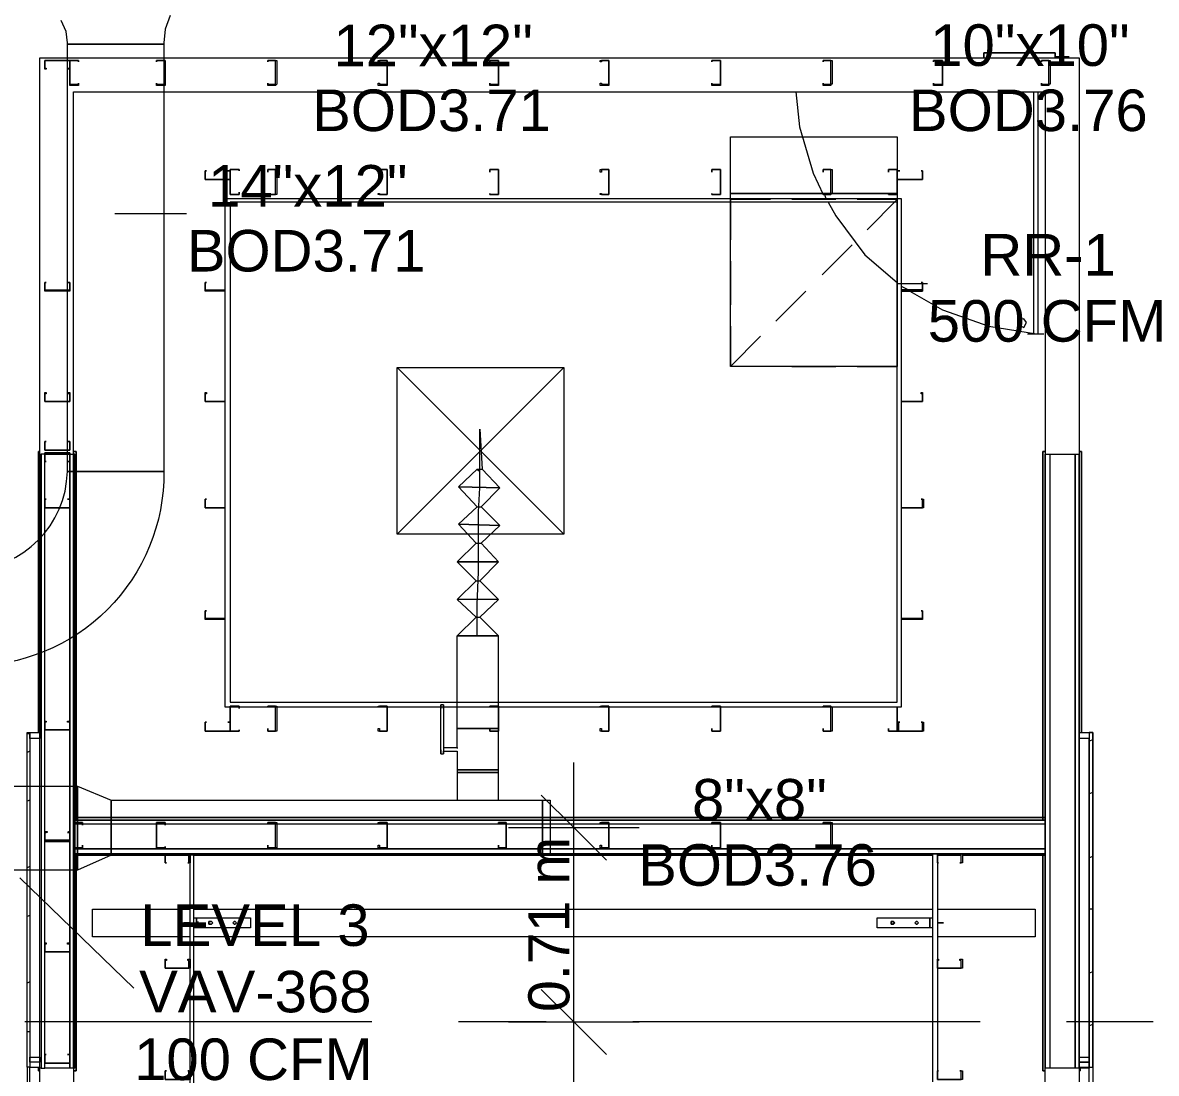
# Model space of a CAD drawing. Header units: metres. Extents: x -2 to 237, y -8 to 52.
# Drawn here: x 29.672 to 33.815, y 41.857 to 45.697 of the extents above; entities that cross this region are included whole.
import ezdxf

# ---------------------------------------------------------------- set-up
doc = ezdxf.new("R2010")
doc.units = ezdxf.units.M
doc.layers.add('HVAC - Ductos', color=5, linetype='Continuous', lineweight=0)
doc.layers.add('PDF4_Text', color=7, linetype='Continuous', lineweight=0)
doc.layers.add('PDF4_Geometry', color=7, linetype='Continuous', lineweight=0, true_color=0xaaaaaa)
doc.styles.add('PDF Helvetica', font='')
doc.styles.get('PDF Helvetica').set_extended_font_data('Helvetica')

msp = doc.modelspace()

# ---------------------------------------------------------------- linework, layer by layer
at = {"layer": 'HVAC - Ductos', "lineweight": 0}
for points in [[(30.2106, 45.7236), (30.1922, 45.6732), (30.1877, 45.6228), (30.1877, 45.6182), (29.8349, 45.6182), (29.8349, 45.6228), (29.8303, 45.664), (29.812, 45.7052)], [(32.4052, 45.0501), (32.2586, 45.0501)], [(32.8679, 45.0501), (32.8679, 44.4407), (32.2586, 44.4407), (32.2586, 45.0501)], [(32.6434, 45.0501), (32.483, 45.0501)], [(32.7579, 44.9401), (32.8679, 45.0501), (32.7213, 45.0501)], [(30.009, 44.9997), (30.2702, 44.9997)], [(32.703, 44.8851), (32.593, 44.7752)], [(32.5335, 44.7156), (32.4235, 44.6057)], [(32.8679, 44.7431), (32.9779, 44.7431)], [(32.3685, 44.5507), (32.2586, 44.4407)], [(31.6492, 44.4361), (31.0399, 43.8268)], [(31.0399, 44.4361), (31.6492, 43.8268)], [(31.3331, 44.065), (31.3422, 44.0559), (31.3422, 44.2116), (31.3514, 44.065), (31.4156, 43.9963), (31.2644, 44.0009), (31.3331, 44.065), (31.3514, 44.065)], [(31.3331, 43.4557), (31.3331, 43.5702), (31.3376, 43.6894), (31.3376, 43.8038), (31.3376, 43.9093), (31.3422, 43.9963), (31.3422, 44.0696), (31.3422, 44.1154), (31.3422, 44.1338)], [(31.3331, 43.9276), (31.2644, 44.0009), (31.4156, 43.9963), (31.3468, 43.9276), (31.4156, 43.8589), (31.2644, 43.8635), (31.3331, 43.9276), (31.3468, 43.9276)], [(31.3285, 43.7947), (31.2644, 43.8635), (31.4156, 43.8589), (31.3468, 43.7947), (31.411, 43.726), (31.2598, 43.726), (31.3285, 43.7947), (31.3468, 43.7947)], [(31.3285, 43.6572), (31.2598, 43.726), (31.411, 43.726), (31.3422, 43.6572), (31.411, 43.5886), (31.2598, 43.5886), (31.3285, 43.6572), (31.3422, 43.6572)], [(31.2094, 43.0388), (31.2094, 43.0342), (31.2598, 43.0342), (31.2598, 42.9654), (31.2689, 42.9654), (31.2827, 42.9654), (31.2964, 42.9654), (31.3148, 42.9654), (31.3331, 42.9654), (31.356, 42.9654), (31.3743, 42.9654), (31.388, 42.9654), (31.4018, 42.9654), (31.4064, 42.9654), (31.411, 42.9654), (31.4064, 42.9654), (31.411, 42.9654), (31.4064, 42.9654), (31.4018, 42.9654), (31.388, 42.9654), (31.3743, 42.9654), (31.356, 42.9654), (31.3331, 42.9654), (31.3148, 42.9654), (31.2964, 42.9654), (31.2827, 42.9654), (31.2689, 42.9654), (31.2598, 42.9654), (31.2598, 42.9563), (31.2598, 42.8555), (31.2689, 42.8555), (31.2827, 42.8555), (31.2964, 42.8555), (31.3148, 42.8555), (31.3331, 42.8555), (31.356, 42.8555), (31.3743, 42.8555), (31.388, 42.8555), (31.4018, 42.8555), (31.4064, 42.8555), (31.411, 42.8555), (31.411, 42.9563), (31.411, 42.9654), (31.411, 43.1166), (31.4064, 43.1166), (31.4018, 43.1166), (31.388, 43.1166), (31.3743, 43.1166), (31.356, 43.1166), (31.3331, 43.1166), (31.3148, 43.1166), (31.2964, 43.1166), (31.2827, 43.1166), (31.2689, 43.1166), (31.2598, 43.1166), (31.2598, 43.4557), (31.411, 43.4557), (31.3422, 43.5244), (31.411, 43.5886), (31.2598, 43.5886), (31.3285, 43.5244)], [(31.2094, 43.0479), (31.2598, 43.0479), (31.2598, 43.1166), (31.2689, 43.1166), (31.2827, 43.1166), (31.2964, 43.1166), (31.3148, 43.1166), (31.3331, 43.1166), (31.356, 43.1166), (31.3743, 43.1166), (31.388, 43.1166), (31.4018, 43.1166), (31.4064, 43.1166), (31.411, 43.1166), (31.411, 43.4557), (31.2598, 43.4557), (31.3285, 43.5244), (31.3422, 43.5244)], [(31.2094, 43.2037), (31.2002, 43.2037)], [(31.2002, 43.0388), (31.2002, 43.0342), (31.2002, 43.0296), (31.2002, 43.025), (31.2002, 43.0296), (31.2002, 43.0342), (31.2002, 43.0388), (31.2002, 43.1899)], [(31.2094, 43.1899), (31.2094, 43.0388), (31.2094, 43.0342), (31.2094, 43.0296), (31.2094, 43.025), (31.2094, 43.0296), (31.2094, 43.0342)], [(31.2598, 43.0479), (31.2598, 43.0434)], [(31.2002, 43.025), (31.2002, 43.0296), (31.2002, 43.025)], [(31.2002, 43.025), (31.2094, 43.025)], [(31.2094, 43.025), (31.2094, 43.0296), (31.2094, 43.025)], [(31.6859, 40.6059), (31.6859, 42.0446), (31.6859, 42.9929)], [(31.5667, 42.8738), (31.6859, 42.7547), (31.805, 42.6356)], [(31.4476, 42.7547), (31.6859, 42.7547), (31.9241, 42.7547)], [(31.5713, 42.7547), (31.9196, 42.7547)], [(29.6608, 42.5714), (30.0777, 42.1682)], [(31.5667, 42.1636), (31.6859, 42.0446), (31.805, 41.9254)], [(31.4476, 42.0446), (31.6859, 42.0446), (31.9241, 42.0446)]]:
    msp.add_lwpolyline(points, dxfattribs=at)
for points in [[(29.8349, 44.0559), (29.8349, 45.6182), (30.1877, 45.6182), (30.1877, 44.0559)], [(32.2586, 45.073), (32.2586, 45.2792), (32.8679, 45.2792), (32.8679, 45.073)], [(32.8679, 44.4407), (32.2586, 44.4407), (32.2586, 45.073), (32.8679, 45.073)], [(31.6492, 43.8268), (31.0399, 43.8268), (31.0399, 44.4361), (31.6492, 44.4361)], [(31.2598, 43.4557), (31.2689, 43.4557), (31.2827, 43.4557), (31.2964, 43.4557), (31.3148, 43.4557), (31.3331, 43.4557), (31.356, 43.4557), (31.3743, 43.4557), (31.388, 43.4557), (31.4018, 43.4557), (31.4064, 43.4557), (31.411, 43.4557), (31.4064, 43.4557), (31.4018, 43.4557), (31.388, 43.4557), (31.3743, 43.4557), (31.356, 43.4557), (31.3331, 43.4557), (31.3148, 43.4557), (31.2964, 43.4557), (31.2827, 43.4557), (31.2689, 43.4557)], [(31.2002, 43.1899), (31.2002, 43.1945), (31.2002, 43.1991), (31.2002, 43.2037), (31.2002, 43.1991), (31.2002, 43.1945)], [(31.2094, 43.1899), (31.2094, 43.1945), (31.2094, 43.1991), (31.2094, 43.2037), (31.2094, 43.1991), (31.2094, 43.1945)], [(31.4064, 42.9563), (31.411, 42.9563), (31.4064, 42.9563), (31.4018, 42.9563), (31.388, 42.9563), (31.3743, 42.9563), (31.356, 42.9563), (31.3331, 42.9563), (31.3148, 42.9563), (31.2964, 42.9563), (31.2827, 42.9563), (31.2689, 42.9563), (31.2598, 42.9563), (31.2689, 42.9563), (31.2827, 42.9563), (31.2964, 42.9563), (31.3148, 42.9563), (31.3331, 42.9563), (31.356, 42.9563), (31.3743, 42.9563), (31.388, 42.9563), (31.4018, 42.9563), (31.4064, 42.9563), (31.411, 42.9563)], [(29.8715, 42.5989), (29.8715, 42.9059), (29.8715, 42.5989), (28.9598, 42.5989), (28.9598, 42.9059), (29.8715, 42.9059), (29.9953, 42.8555), (29.9953, 42.6539)], [(29.9953, 42.8555), (31.5713, 42.8555), (31.5713, 42.6539), (29.9953, 42.6539)], [(31.5713, 42.6539), (31.5713, 42.8555), (31.5988, 42.8555), (31.5988, 42.6539)]]:
    msp.add_lwpolyline(points, close=True, dxfattribs=at)
msp.add_lwpolyline([(29.4775, 43.3457), (29.4775, 43.6985, 0.40193), (29.8349, 44.0559), (30.1877, 44.0559, -0.419396)], format="xyb", close=True, dxfattribs=at)
at = {"layer": 'PDF4_Geometry', "lineweight": 0}
for points in [[(33.1841, 45.5678), (33.1841, 45.5861), (33.4452, 45.5861), (33.4452, 45.5678), (33.4452, 45.5861), (33.1841, 45.5861)], [(29.7524, 45.5587), (29.8395, 45.5587), (29.844, 45.5587), (29.844, 45.5265), (29.8349, 45.5265), (29.8349, 45.5311), (29.844, 45.5311), (29.844, 45.5587), (29.8395, 45.5587), (29.7524, 45.5587), (29.7524, 45.5311), (29.757, 45.5311), (29.757, 45.5265), (29.7524, 45.5265)], [(29.844, 45.5587), (29.844, 45.4716), (29.8761, 45.4716), (29.8761, 45.4762), (29.8761, 45.467), (29.844, 45.467), (29.844, 45.4716), (29.844, 45.5587), (29.8761, 45.5587)], [(29.8761, 45.5541), (29.8761, 45.5587)], [(30.1602, 45.4762), (30.1602, 45.4716), (30.1922, 45.4716), (30.1922, 45.5587), (30.1602, 45.5587), (30.1602, 45.5541), (30.1602, 45.5587), (30.1922, 45.5587), (30.1922, 45.4716), (30.1922, 45.467), (30.1602, 45.467)], [(30.5679, 45.4762), (30.5679, 45.4716), (30.5955, 45.4716), (30.5955, 45.5587), (30.5679, 45.5587), (30.5679, 45.5541), (30.5679, 45.5587), (30.5955, 45.5587), (30.6, 45.5587), (30.6, 45.4716), (30.5955, 45.467), (30.5679, 45.467)], [(30.9711, 45.4762), (30.9757, 45.4762), (30.9757, 45.4716), (31.0032, 45.4716), (31.0032, 45.5587), (30.9757, 45.5587), (30.9757, 45.5541), (30.9711, 45.5541), (30.9711, 45.5587), (31.0032, 45.5587), (31.0032, 45.4716), (31.0032, 45.467), (30.9711, 45.467)], [(31.3789, 45.4762), (31.3789, 45.4716), (31.4064, 45.4716), (31.411, 45.4716), (31.411, 45.5587), (31.4064, 45.5587), (31.3789, 45.5587), (31.3789, 45.5541), (31.3789, 45.5587), (31.4064, 45.5587), (31.411, 45.5587), (31.411, 45.4716), (31.411, 45.467), (31.4064, 45.467), (31.3789, 45.467)], [(31.7821, 45.4762), (31.7867, 45.4762), (31.7867, 45.4716), (31.8142, 45.4716), (31.8142, 45.5587), (31.7867, 45.5587), (31.7867, 45.5541), (31.7821, 45.5541), (31.7821, 45.5587), (31.8142, 45.5587), (31.8142, 45.4716), (31.8142, 45.467), (31.7821, 45.467)], [(32.1899, 45.4762), (32.1899, 45.4716), (32.2219, 45.4716), (32.2219, 45.5587), (32.1899, 45.5587), (32.1899, 45.5541), (32.1899, 45.5587), (32.2219, 45.5587), (32.2219, 45.4716), (32.2219, 45.467), (32.1899, 45.467)], [(32.5976, 45.4762), (32.5976, 45.4716), (32.6251, 45.4716), (32.6251, 45.5587), (32.5976, 45.5587), (32.5976, 45.5541), (32.5976, 45.5587), (32.6251, 45.5587), (32.6297, 45.5587), (32.6297, 45.4716), (32.6251, 45.4716), (32.6251, 45.467), (32.5976, 45.467)], [(33.0008, 45.4762), (33.0008, 45.4716), (33.0328, 45.4716), (33.0328, 45.5587), (33.0008, 45.5587), (33.0008, 45.5541), (33.0008, 45.5587), (33.0328, 45.5587), (33.0328, 45.4716), (33.0328, 45.467), (33.0008, 45.467)], [(33.3948, 45.4762), (33.3948, 45.4716), (33.4223, 45.4716), (33.4223, 45.5587), (33.3948, 45.5587), (33.3948, 45.5541), (33.3948, 45.5587), (33.4223, 45.5587), (33.4269, 45.5587), (33.4269, 45.4716), (33.4223, 45.4716), (33.4223, 45.467), (33.3948, 45.467)], [(33.4086, 42.7822), (29.8624, 42.7822), (29.8624, 44.12), (29.8578, 44.12), (29.8578, 45.4441), (33.4086, 45.4441), (33.4086, 44.12)], [(30.4305, 45.16), (30.4305, 45.073), (30.4305, 45.0684), (30.4626, 45.0684), (30.4626, 45.0775), (30.4626, 45.0684), (30.4305, 45.0684), (30.4305, 45.073), (30.4305, 45.16), (30.4626, 45.16)], [(30.4626, 45.1554), (30.4626, 45.16)], [(30.5955, 45.0684), (30.5955, 45.073), (30.5955, 45.16), (30.5679, 45.16), (30.5679, 45.1509), (30.5679, 45.16), (30.5955, 45.16), (30.6, 45.16), (30.6, 45.073), (30.6, 45.0684), (30.5955, 45.0684), (30.5679, 45.0684)], [(30.9711, 45.073), (30.9757, 45.073), (30.9757, 45.0684), (31.0032, 45.0684), (31.0032, 45.073), (31.0032, 45.16), (30.9757, 45.16), (30.9757, 45.1509), (30.9711, 45.1509), (30.9711, 45.16), (31.0032, 45.16), (31.0032, 45.073), (31.0032, 45.0684), (30.9711, 45.0684)], [(31.4064, 45.0684), (31.411, 45.0684), (31.411, 45.073), (31.411, 45.16), (31.4064, 45.16), (31.3789, 45.16), (31.3789, 45.1509), (31.3789, 45.16), (31.4064, 45.16), (31.411, 45.16), (31.411, 45.073), (31.411, 45.0684), (31.4064, 45.0684), (31.3789, 45.0684)], [(31.7821, 45.073), (31.7867, 45.073), (31.7867, 45.0684), (31.8142, 45.0684), (31.8142, 45.073), (31.8142, 45.16), (31.7867, 45.16), (31.7867, 45.1509), (31.7821, 45.1509), (31.7821, 45.16), (31.8142, 45.16), (31.8142, 45.073), (31.8142, 45.0684), (31.7821, 45.0684)], [(32.2219, 45.0684), (32.2219, 45.073), (32.2219, 45.16), (32.1899, 45.16), (32.1899, 45.1509), (32.1899, 45.16), (32.2219, 45.16), (32.2219, 45.073), (32.2219, 45.0684), (32.1899, 45.0684)], [(32.6251, 45.0684), (32.6251, 45.073), (32.6251, 45.16), (32.5976, 45.16), (32.5976, 45.1509), (32.5976, 45.16), (32.6251, 45.16), (32.6297, 45.16), (32.6297, 45.073), (32.6251, 45.0684), (32.5976, 45.0684)], [(32.8679, 45.0684), (32.8679, 45.073), (32.8679, 45.16), (32.8359, 45.16), (32.8359, 45.1509), (32.8359, 45.16), (32.8679, 45.16), (32.8679, 45.073), (32.8679, 45.0684), (32.8359, 45.0684)], [(30.3389, 45.1234), (30.4259, 45.1234), (30.4305, 45.1234), (30.4305, 45.1554), (30.4213, 45.1554), (30.4305, 45.1554), (30.4305, 45.1234), (30.4259, 45.1234), (30.3389, 45.1234), (30.3389, 45.1554)], [(30.3434, 45.1554), (30.3389, 45.1554)], [(32.9596, 45.1234), (32.8679, 45.1234), (32.8679, 45.1554), (32.8771, 45.1554), (32.8679, 45.1554), (32.8679, 45.1234), (32.9596, 45.1234), (32.9596, 45.1554)], [(32.955, 45.1554), (32.9596, 45.1554)], [(30.4122, 43.1945), (30.4122, 43.2129), (30.4122, 45.0409), (30.4122, 45.0547), (32.8817, 45.0547), (32.8817, 45.0409), (32.8817, 43.2129), (32.8817, 43.1945)], [(32.8679, 45.0409), (30.4305, 45.0409), (30.4305, 43.2129), (32.8679, 43.2129)], [(30.5679, 45.073), (30.5679, 45.0684)], [(31.3789, 45.073), (31.3789, 45.0684)], [(32.1899, 45.073), (32.1899, 45.0684)], [(32.5976, 45.073), (32.5976, 45.0684)], [(32.8359, 45.073), (32.8359, 45.0684)], [(29.7524, 44.7202), (29.8395, 44.7202), (29.844, 44.7202), (29.844, 44.7477), (29.8349, 44.7477), (29.844, 44.7477), (29.844, 44.7202), (29.844, 44.7156), (29.8395, 44.7156), (29.7524, 44.7156), (29.7524, 44.7202), (29.7524, 44.7477)], [(29.757, 44.7477), (29.7524, 44.7477)], [(32.8817, 44.7156), (32.9596, 44.7156), (32.9596, 44.7202), (32.8817, 44.7202), (32.9596, 44.7202), (32.9596, 44.7477), (32.9596, 44.7202), (32.9596, 44.7477), (32.9596, 44.7202), (32.9596, 44.7156)], [(32.955, 44.7477), (32.9596, 44.7477)], [(32.955, 44.7477), (32.9596, 44.7477)], [(33.3398, 44.6011), (33.3307, 44.6148), (33.3123, 44.6102), (33.3123, 44.592), (33.3307, 44.5828)], [(29.757, 44.3445), (29.757, 44.3399), (29.7524, 44.3399), (29.7524, 44.3125), (29.8395, 44.3125), (29.844, 44.3125), (29.844, 44.3399), (29.8349, 44.3399), (29.8349, 44.3445), (29.844, 44.3445), (29.844, 44.3125), (29.8395, 44.3125), (29.7524, 44.3125), (29.7524, 44.3445)], [(30.3434, 44.3445), (30.3434, 44.3399), (30.3389, 44.3399), (30.3389, 44.3125), (30.3389, 44.3445)], [(32.9596, 44.3125), (32.9596, 44.3399), (32.955, 44.3399), (32.955, 44.3445), (32.9596, 44.3445)], [(32.9596, 44.3125), (32.9596, 44.3399), (32.955, 44.3399), (32.955, 44.3445), (32.9596, 44.3445)], [(29.7524, 44.1338), (29.8395, 44.1338), (29.844, 44.1338), (29.844, 44.1658), (29.8349, 44.1658), (29.844, 44.1658), (29.844, 44.1338), (29.8395, 44.1338), (29.7524, 44.1338), (29.7524, 44.1658)], [(29.757, 44.1658), (29.7524, 44.1658)], [(29.7295, 44.1292), (29.7341, 44.1292), (29.7295, 44.1292), (29.7295, 43.1029)], [(29.7524, 44.1246), (29.8395, 44.1246), (29.844, 44.1246), (29.844, 44.0925), (29.8349, 44.0925), (29.844, 44.0925), (29.844, 44.1246), (29.8395, 44.1246), (29.7524, 44.1246), (29.7524, 44.0925)], [(29.867, 44.1292), (29.8578, 44.1292), (29.867, 44.1292), (29.867, 42.7822)], [(33.3994, 44.1292), (33.4086, 44.1292), (33.3994, 44.1292), (33.3994, 42.7822)], [(33.5414, 44.1292), (33.5323, 44.1292), (33.5414, 44.1292), (33.5414, 43.1029)], [(29.7524, 41.875), (29.7524, 44.12), (29.844, 44.12), (29.844, 41.875)], [(29.757, 44.0925), (29.7524, 44.0925)], [(29.8578, 44.12), (29.8578, 41.875), (29.844, 41.875), (29.844, 44.12)], [(33.1062, 37.779), (33.4086, 37.779), (33.4086, 41.875), (33.4086, 44.12), (33.4086, 42.7822), (33.4086, 42.6585), (33.1016, 42.6585), (33.4086, 42.6585), (29.8624, 42.6585), (29.8624, 42.7822), (29.8624, 44.12), (29.8624, 41.875), (29.8578, 41.875), (29.8578, 37.779), (33.0146, 37.779), (33.1016, 37.779), (33.1016, 37.8065), (33.097, 37.8065), (33.1062, 37.8065)], [(29.8578, 41.875), (29.8578, 44.12), (29.8624, 44.12), (29.8624, 41.875)], [(33.4269, 41.875), (33.4269, 44.12), (33.5185, 44.12), (33.5185, 41.875)], [(29.7524, 43.923), (29.844, 43.923), (29.844, 43.9551), (29.8349, 43.9551), (29.844, 43.9551), (29.844, 43.923), (29.7524, 43.923), (29.7524, 43.9551)], [(29.757, 43.9551), (29.7524, 43.9551)], [(30.3389, 43.923), (30.3389, 43.9551)], [(30.3434, 43.9551), (30.3389, 43.9551)], [(32.9596, 43.923), (32.9596, 43.9551), (32.955, 43.9551), (32.9642, 43.9551), (32.9642, 43.923), (32.9596, 43.923), (32.8817, 43.923)], [(30.4305, 43.1074), (30.4305, 43.1945), (30.4305, 43.1991), (30.4626, 43.1991), (30.4626, 43.1899), (30.4626, 43.1991), (30.4305, 43.1991), (30.4305, 43.1945), (30.4305, 43.1074), (30.4626, 43.1074)], [(30.5679, 43.1945), (30.5679, 43.1991)], [(30.5955, 43.1991), (30.6, 43.1991), (30.6, 43.1945), (30.6, 43.1074), (30.5955, 43.1074), (30.5679, 43.1074), (30.5679, 43.1166), (30.5679, 43.1074), (30.5955, 43.1074), (30.5955, 43.1945), (30.5955, 43.1991), (30.5679, 43.1991)], [(31.0032, 43.1991), (31.0032, 43.1945), (31.0032, 43.1074), (30.9711, 43.1074), (30.9711, 43.1166), (30.9757, 43.1166), (30.9757, 43.1074), (31.0032, 43.1074), (31.0032, 43.1945), (31.0032, 43.1991), (30.9757, 43.1991), (30.9757, 43.1945), (30.9711, 43.1945), (30.9711, 43.1991)], [(31.3789, 43.1945), (31.3789, 43.1991)], [(31.4064, 43.1991), (31.411, 43.1991), (31.411, 43.1945), (31.411, 43.1074), (31.4064, 43.1074), (31.3789, 43.1074), (31.3789, 43.1166), (31.3789, 43.1074), (31.4064, 43.1074), (31.411, 43.1074), (31.411, 43.1945), (31.411, 43.1991), (31.4064, 43.1991), (31.3789, 43.1991)], [(31.8142, 43.1991), (31.8142, 43.1945), (31.8142, 43.1074), (31.7821, 43.1074), (31.7821, 43.1166), (31.7867, 43.1166), (31.7867, 43.1074), (31.8142, 43.1074), (31.8142, 43.1945), (31.8142, 43.1991), (31.7867, 43.1991), (31.7867, 43.1945), (31.7821, 43.1945), (31.7821, 43.1991)], [(32.1899, 43.1945), (32.1899, 43.1991)], [(32.2219, 43.1991), (32.2219, 43.1945), (32.2219, 43.1074), (32.1899, 43.1074), (32.1899, 43.1166), (32.1899, 43.1074), (32.2219, 43.1074), (32.2219, 43.1945), (32.2219, 43.1991), (32.1899, 43.1991)], [(32.5976, 43.1945), (32.5976, 43.1991)], [(32.6251, 43.1991), (32.6297, 43.1945), (32.6297, 43.1074), (32.6251, 43.1074), (32.5976, 43.1074), (32.5976, 43.1166), (32.5976, 43.1074), (32.6251, 43.1074), (32.6251, 43.1945), (32.6251, 43.1991), (32.5976, 43.1991)], [(32.8679, 43.1074), (32.8359, 43.1074), (32.8359, 43.1166), (32.8359, 43.1074), (32.8679, 43.1074), (32.8679, 43.1945)], [(29.757, 43.1441), (29.757, 43.1396), (29.7524, 43.1396), (29.7524, 43.112), (29.844, 43.112), (29.844, 43.1396), (29.8349, 43.1396), (29.8349, 43.1441), (29.844, 43.1441), (29.844, 43.112), (29.7524, 43.112), (29.7524, 43.1441)], [(30.3389, 43.1074), (30.4259, 43.1074), (30.4305, 43.1074), (30.4305, 43.1396), (30.4213, 43.1396), (30.4305, 43.1396), (30.4305, 43.1074), (30.4259, 43.1074), (30.3389, 43.1074), (30.3389, 43.1396)], [(30.3434, 43.1396), (30.3389, 43.1396)], [(32.8771, 43.1396), (32.8679, 43.1396)], [(32.955, 43.1396), (32.9596, 43.1396)], [(32.9596, 43.1396), (32.955, 43.1396), (32.9596, 43.1396), (32.9596, 43.1074)], [(29.7341, 43.08), (29.6974, 43.08), (29.6974, 43.1029), (29.7341, 43.1029)], [(30.4626, 43.112), (30.4626, 43.1074)], [(29.8624, 42.6814), (29.8578, 42.6814), (29.8578, 42.773), (29.8624, 42.773), (29.8899, 42.773), (29.8899, 42.7639), (29.8899, 42.773), (29.8624, 42.773), (29.8624, 42.6814), (29.8899, 42.6814)], [(29.8624, 42.773), (29.8624, 42.6814), (29.8578, 42.6814), (29.8578, 42.773), (29.8624, 42.773), (29.8899, 42.773)], [(29.8624, 42.7913), (33.4086, 42.7913)], [(33.4086, 42.7822), (29.8624, 42.7822)], [(33.4086, 42.6768), (29.8624, 42.6768), (29.8624, 42.7685), (33.4086, 42.7685)], [(29.8899, 42.7685), (29.8899, 42.773)], [(30.1648, 42.6814), (30.1602, 42.6814), (30.1602, 42.773), (30.1648, 42.773), (30.1922, 42.773), (30.1922, 42.7639), (30.1922, 42.773), (30.1648, 42.773), (30.1602, 42.773), (30.1602, 42.6814), (30.1648, 42.6814), (30.1922, 42.6814)], [(30.5679, 42.7685), (30.5679, 42.773)], [(30.5955, 42.773), (30.6, 42.773), (30.6, 42.6814), (30.5955, 42.6814), (30.5679, 42.6814), (30.5679, 42.6905), (30.5679, 42.6814), (30.5955, 42.6814), (30.5955, 42.773), (30.5679, 42.773)], [(31.0032, 42.773), (31.0032, 42.6814), (30.9711, 42.6814), (30.9711, 42.6905), (30.9757, 42.6905), (30.9757, 42.6814), (31.0032, 42.6814), (31.0032, 42.773), (30.9757, 42.773), (30.9757, 42.7685), (30.9711, 42.7685), (30.9711, 42.773)], [(31.411, 42.7685), (31.411, 42.773)], [(31.4385, 42.773), (31.4385, 42.6814), (31.411, 42.6814), (31.411, 42.6905), (31.411, 42.6814), (31.4385, 42.6814), (31.4385, 42.773), (31.411, 42.773)], [(31.8142, 42.773), (31.8142, 42.6814), (31.7821, 42.6814), (31.7821, 42.6905), (31.7867, 42.6905), (31.7867, 42.6814), (31.8142, 42.6814), (31.8142, 42.773), (31.7867, 42.773), (31.7867, 42.7685), (31.7821, 42.7685), (31.7821, 42.773)], [(32.1899, 42.7685), (32.1899, 42.773)], [(32.2219, 42.773), (32.2219, 42.6814), (32.1899, 42.6814), (32.1899, 42.6905), (32.1899, 42.6814), (32.2219, 42.6814), (32.2219, 42.773), (32.1899, 42.773)], [(32.5976, 42.7685), (32.5976, 42.773)], [(32.6251, 42.773), (32.6297, 42.773), (32.6297, 42.6814), (32.6251, 42.6814), (32.5976, 42.6814), (32.5976, 42.6905), (32.5976, 42.6814), (32.6251, 42.6814), (32.6251, 42.773), (32.5976, 42.773)], [(29.844, 42.7088), (29.7524, 42.7088), (29.7524, 42.7409), (29.7616, 42.7409), (29.7616, 42.7363), (29.7524, 42.7363), (29.7524, 42.7088), (29.844, 42.7088), (29.844, 42.7363), (29.8395, 42.7363), (29.8395, 42.7409), (29.844, 42.7409)], [(29.7524, 42.7088), (29.7524, 42.7042), (29.844, 42.7042), (29.844, 42.7088), (29.844, 42.7363), (29.8349, 42.7363), (29.844, 42.7363), (29.844, 42.7088), (29.844, 42.7042), (29.7524, 42.7042), (29.7524, 42.7088), (29.7524, 42.7363)], [(29.757, 42.7363), (29.7524, 42.7363)], [(29.8899, 42.6814), (29.8899, 42.6905), (29.8899, 42.6814), (29.8624, 42.6814)], [(29.8624, 42.6768), (33.4086, 42.6768), (33.4086, 42.6585), (29.8624, 42.6585)], [(29.8899, 42.686), (29.8899, 42.6814)], [(30.1922, 42.686), (30.1922, 42.6814)], [(29.867, 41.8659), (29.867, 42.6585), (29.867, 41.8659), (29.8578, 41.8659)], [(30.1922, 42.6585), (29.8624, 42.6585), (29.8624, 41.875), (29.8624, 42.6585)], [(29.8624, 42.6539), (30.1922, 42.6539), (30.2793, 42.6539), (30.1922, 42.6539)], [(30.1922, 42.6585), (30.2793, 42.6585), (30.2839, 42.6585), (30.2839, 42.6264), (30.2747, 42.6264), (30.2793, 42.6264), (30.2793, 42.6585), (30.1922, 42.6585), (30.1922, 42.6264)], [(30.2976, 42.6539), (32.9962, 42.6539)], [(33.0146, 42.6585), (33.1016, 42.6585), (33.1062, 42.6585), (33.1062, 42.6264), (33.097, 42.6264), (33.1016, 42.6264), (33.1016, 42.6585), (33.0146, 42.6585), (33.0146, 42.6264)], [(33.0146, 42.6539), (33.1016, 42.6539)], [(33.1062, 42.6539), (33.4086, 42.6539)], [(33.4086, 41.8659), (33.3994, 41.8659), (33.3994, 42.6585), (33.3994, 41.8659)], [(33.4086, 41.875), (33.4086, 42.6585)], [(30.1968, 42.6264), (30.1922, 42.6264)], [(33.0191, 42.6264), (33.0146, 42.6264)], [(30.3068, 42.4248), (30.3068, 42.3882)], [(32.987, 42.4248), (32.987, 42.3882)], [(30.3068, 42.4065), (30.3068, 42.4019), (30.3068, 42.4065), (30.3068, 42.4111)], [(30.3114, 42.4065), (30.3114, 42.4019), (30.3114, 42.4065), (30.3114, 42.4111)], [(30.3526, 42.4065), (30.3526, 42.4019), (30.3618, 42.4019), (30.3664, 42.4065), (30.3618, 42.4111), (30.3526, 42.4111)], [(30.3664, 42.4065), (30.3618, 42.4019), (30.3526, 42.4019), (30.3526, 42.4065), (30.3526, 42.4111), (30.3618, 42.4111)], [(30.4397, 42.4065), (30.4442, 42.4019), (30.4488, 42.4019), (30.4534, 42.4065), (30.4488, 42.4111), (30.4442, 42.4111)], [(30.4534, 42.4065), (30.4488, 42.4019), (30.4442, 42.4019), (30.4397, 42.4065), (30.4442, 42.4111), (30.4488, 42.4111)], [(32.845, 42.4065), (32.845, 42.4019), (32.8542, 42.4019), (32.8542, 42.4065), (32.8588, 42.4065), (32.8542, 42.4111), (32.845, 42.4111)], [(32.8588, 42.4065), (32.8542, 42.4019), (32.845, 42.4019), (32.845, 42.4065), (32.845, 42.4111), (32.8542, 42.4111)], [(32.9321, 42.4065), (32.9366, 42.4019), (32.9412, 42.4019), (32.9458, 42.4065), (32.9412, 42.4111), (32.9366, 42.4111)], [(32.9458, 42.4065), (32.9412, 42.4019), (32.9366, 42.4019), (32.9321, 42.4065), (32.9366, 42.4111), (32.9412, 42.4111)], [(32.987, 42.4065), (32.987, 42.4019), (32.987, 42.4065), (32.987, 42.4111), (32.987, 42.4065), (32.987, 42.4019), (32.987, 42.4065), (32.987, 42.4111)], [(29.757, 42.3331), (29.757, 42.3286), (29.7524, 42.3286), (29.7524, 42.3011), (29.844, 42.3011), (29.844, 42.3286), (29.8349, 42.3286), (29.8349, 42.3331), (29.844, 42.3331), (29.844, 42.3011), (29.7524, 42.3011), (29.7524, 42.3331)], [(30.1968, 42.2736), (30.1968, 42.2691), (30.1922, 42.2691), (30.1922, 42.2415), (30.2793, 42.2415), (30.2793, 42.2691), (30.2747, 42.2691), (30.2747, 42.2736), (30.2839, 42.2736), (30.2839, 42.2415), (30.2793, 42.2415), (30.1922, 42.2415), (30.1922, 42.2736)], [(33.0191, 42.2736), (33.0191, 42.2691), (33.0146, 42.2691), (33.0146, 42.2415), (33.1016, 42.2415), (33.1016, 42.2691), (33.097, 42.2691), (33.097, 42.2736), (33.1062, 42.2736), (33.1062, 42.2415), (33.1016, 42.2415), (33.0146, 42.2415), (33.0146, 42.2736)], [(29.7524, 41.8933), (29.8395, 41.8933), (29.844, 41.8933), (29.844, 41.9254), (29.8349, 41.9254), (29.844, 41.9254), (29.844, 41.8933), (29.8395, 41.8933), (29.7524, 41.8933), (29.7524, 41.9254)], [(29.757, 41.9254), (29.7524, 41.9254)], [(29.7295, 41.8659), (29.7341, 41.8659), (29.7295, 41.8659), (29.7295, 41.875)], [(30.1922, 41.8384), (30.1922, 41.8338), (30.2793, 41.8338), (30.2793, 41.8384), (30.2793, 41.8659), (30.2747, 41.8659), (30.2839, 41.8659), (30.2839, 41.8384), (30.2839, 41.8338), (30.2793, 41.8338), (30.1922, 41.8338), (30.1922, 41.8384), (30.1922, 41.8659)], [(30.1968, 41.8659), (30.1922, 41.8659)], [(33.0146, 41.8384), (33.0146, 41.8338), (33.1016, 41.8338), (33.1016, 41.8384), (33.1016, 41.8659), (33.097, 41.8659), (33.1062, 41.8659), (33.1062, 41.8384), (33.1062, 41.8338), (33.1016, 41.8338), (33.0146, 41.8338), (33.0146, 41.8384), (33.0146, 41.8659)], [(33.0191, 41.8659), (33.0146, 41.8659)], [(33.5368, 41.875), (33.5368, 41.8659), (33.5323, 41.8659), (33.5368, 41.8659)]]:
    msp.add_lwpolyline(points, close=True, dxfattribs=at)
for points in [[(33.4681, 45.5723), (33.4452, 45.5723)], [(33.4956, 45.5723), (33.4727, 45.5723)], [(29.7341, 36.3313), (29.7341, 41.875), (29.7295, 41.875), (29.7341, 41.875), (29.7341, 44.12), (29.7341, 43.1029), (29.7341, 44.12), (29.7387, 44.12), (29.7387, 41.875), (29.7524, 41.875), (29.7524, 44.12), (29.7387, 44.12), (29.7387, 41.875), (29.7341, 41.875), (29.7341, 44.12), (29.7341, 45.5678), (29.8578, 45.5678), (33.5323, 45.5678), (33.5323, 45.4441), (33.5323, 44.12), (33.5323, 41.875), (33.5185, 41.875), (33.5185, 44.12), (33.5323, 44.12), (33.5323, 41.875), (33.5323, 44.12), (33.5323, 43.1029), (33.5689, 43.1029), (33.5689, 43.08), (33.5323, 43.08), (33.5323, 43.1029), (33.5323, 44.12), (33.5323, 41.875), (33.5323, 36.3313)], [(32.4968, 45.4441), (32.5106, 45.3158), (32.561, 45.1463), (32.5976, 45.0684)], [(33.3673, 44.5598), (33.3673, 45.4441)], [(33.3811, 45.4441), (33.3811, 44.5598)], [(32.6022, 45.0684), (32.6068, 45.0547)], [(32.6159, 45.0409), (32.6434, 44.9905), (32.7488, 44.8485), (32.8679, 44.7477)], [(30.4122, 44.7156), (30.3389, 44.7156), (30.3389, 44.7202), (30.3389, 44.7477), (30.3434, 44.7477), (30.3389, 44.7477), (30.3389, 44.7202), (30.4122, 44.7202)], [(32.8817, 44.734), (32.9092, 44.7202)], [(32.9138, 44.7156), (33.0328, 44.6469), (33.2024, 44.5874), (33.3765, 44.5598)], [(33.3444, 44.5598), (33.404, 44.5598)], [(30.4122, 44.3125), (30.3389, 44.3125), (30.4122, 44.3125)], [(32.8817, 44.3125), (32.9596, 44.3125), (32.8817, 44.3125)], [(32.8817, 44.3125), (32.9596, 44.3125), (32.8817, 44.3125)], [(33.4086, 44.12), (33.4269, 44.12)], [(33.4086, 44.12), (33.4086, 41.875)], [(33.4086, 41.875), (33.4086, 44.12)], [(33.4086, 41.875), (33.4086, 44.12)], [(33.4269, 41.875), (33.4269, 44.12)], [(30.4122, 43.923), (30.3389, 43.923), (30.4122, 43.923)], [(30.4122, 43.5152), (30.3389, 43.5152), (30.3389, 43.5198), (30.3389, 43.5473), (30.3434, 43.5473), (30.3389, 43.5473), (30.3389, 43.5198), (30.4122, 43.5198)], [(32.8817, 43.5198), (32.9596, 43.5198), (32.9596, 43.5473), (32.955, 43.5473), (32.9596, 43.5473), (32.9596, 43.5198), (32.9596, 43.5152), (32.8817, 43.5152)], [(32.8679, 43.1396), (32.8679, 43.1074)], [(32.8725, 43.1396), (32.8771, 43.1396), (32.8679, 43.1396), (32.8771, 43.1396), (32.8725, 43.1396), (32.8725, 43.1074), (32.9596, 43.1074), (32.8679, 43.1074), (32.9596, 43.1074)], [(32.8679, 43.1396), (32.8679, 43.1074)], [(32.8679, 43.1074), (32.8679, 43.1396)], [(32.8679, 43.1074), (32.8679, 43.1396)], [(32.955, 43.1396), (32.9642, 43.1396)], [(32.9596, 43.1396), (32.955, 43.1396)], [(32.9596, 43.1074), (32.9596, 43.1396)], [(32.9596, 43.1396), (32.9596, 43.1074)], [(32.9642, 43.1396), (32.9642, 43.1074)], [(29.6883, 39.6621), (29.6883, 40.7708), (29.6974, 40.7708), (29.6974, 41.8795), (29.6883, 41.8795), (29.6883, 43.0983), (29.6974, 43.0983), (29.6883, 43.0983), (29.6883, 43.1029), (29.6974, 43.1029), (29.6974, 43.0983), (29.6883, 43.0983), (29.6883, 43.1029), (29.6974, 43.1029)], [(29.6883, 41.8795), (29.6883, 43.0983), (29.6974, 43.0983), (29.6974, 41.8795), (29.6883, 41.8795), (29.6883, 40.7708), (29.6974, 40.7708), (29.6974, 39.6621)], [(32.8679, 43.1074), (32.8725, 43.1074)], [(32.8725, 43.1074), (32.8679, 43.1074)], [(32.8725, 43.1074), (32.9596, 43.1074)], [(32.9596, 43.1074), (32.8725, 43.1074)], [(32.8725, 43.1074), (32.9596, 43.1074)], [(32.9642, 43.1074), (32.9596, 43.1074)], [(33.5689, 43.1029), (33.5826, 43.1029), (33.5826, 41.8795), (33.5826, 43.1029), (33.5689, 43.1029), (33.5689, 41.8795), (33.5689, 41.875), (33.5323, 41.875), (33.5323, 41.8795), (33.5323, 41.8979), (33.5689, 41.8979), (33.5323, 41.8979), (33.5323, 41.9162), (33.5689, 41.9162)], [(29.6974, 43.08), (29.6974, 41.9162), (29.7341, 41.9162), (29.7341, 41.8979), (29.6974, 41.8979), (29.6974, 41.8795), (29.7341, 41.8795), (29.7341, 41.8979), (29.6974, 41.8979), (29.6974, 41.9162)], [(33.5689, 41.8795), (33.5689, 41.8979), (33.5689, 41.9162), (33.5689, 43.08)], [(33.5826, 43.0754), (33.5689, 43.0708)], [(29.6974, 43.0342), (29.6883, 43.0296)], [(33.5826, 42.8829), (33.5689, 42.8784)], [(29.6974, 42.8555), (29.6883, 42.8509)], [(33.4086, 42.7822), (29.8624, 42.7822), (33.4086, 42.7822)], [(29.8624, 42.7685), (29.8624, 42.7822)], [(33.4086, 42.7822), (29.8624, 42.7822)], [(29.8624, 42.7685), (33.4086, 42.7685)], [(33.4086, 42.7685), (33.4086, 42.7822)], [(29.8624, 42.6585), (33.4086, 42.6585), (29.8624, 42.6585)], [(30.2793, 37.779), (30.2793, 37.8065), (30.2747, 37.8065), (30.2839, 37.8065), (30.2839, 37.779), (30.2839, 42.6585), (30.2793, 42.6585), (30.2839, 42.6585)], [(30.2839, 37.779), (30.2976, 37.779), (30.2976, 42.6585), (32.9962, 42.6585), (32.9962, 37.779), (33.0146, 37.779)], [(30.2976, 42.6585), (32.9962, 42.6585)], [(33.5826, 42.6493), (33.5689, 42.6447)], [(29.6974, 42.6126), (29.6883, 42.608)], [(33.0146, 42.6264), (33.0146, 42.2691)], [(29.6974, 42.4339), (29.6883, 42.4293)], [(30.2839, 42.3561), (29.9265, 42.3561), (29.9265, 42.4569), (30.2839, 42.4569)], [(30.2976, 42.4569), (32.9962, 42.4569)], [(30.2976, 42.4248), (30.3068, 42.4248), (30.5038, 42.4248), (30.5038, 42.3882), (30.3068, 42.3882), (30.2976, 42.3882)], [(32.9962, 42.3882), (32.987, 42.3882), (32.7946, 42.3882), (32.7946, 42.4248), (32.987, 42.4248), (32.9962, 42.4248)], [(33.0146, 42.4569), (33.3719, 42.4569), (33.3719, 42.3561), (33.0146, 42.3561)], [(33.5826, 42.4569), (33.5689, 42.4569)], [(30.261, 42.4065), (30.2702, 42.4065), (30.261, 42.4065)], [(30.2702, 42.4065), (30.2839, 42.4065), (30.2702, 42.4065)], [(33.0146, 42.4065), (33.0282, 42.4065), (33.0146, 42.4065)], [(33.0282, 42.4065), (33.0374, 42.4065), (33.0282, 42.4065)], [(32.9962, 42.3561), (30.2976, 42.3561)], [(33.0146, 42.2415), (33.0146, 41.8659)], [(33.5826, 42.2278), (33.5689, 42.2232)], [(29.6974, 42.1911), (29.6883, 42.1866)], [(30.9482, 42.0446), (29.6792, 42.0446)], [(31.5851, 42.0446), (31.2644, 42.0446)], [(33.1703, 42.0446), (31.9012, 42.0446)], [(33.8026, 42.0446), (33.4864, 42.0446)], [(33.5826, 42.0354), (33.5689, 42.0308)], [(29.6974, 42.0079), (29.6883, 42.0079)], [(33.4269, 41.875), (33.4086, 41.875)], [(33.5323, 41.8795), (33.5689, 41.8795), (33.5826, 41.8795), (33.5826, 40.7708), (33.5689, 40.7708), (33.5689, 39.6621), (33.5826, 39.6621), (33.5826, 38.5533), (33.5689, 38.5533), (33.5689, 37.4446), (33.5826, 37.4446), (33.5826, 38.5533), (33.5689, 38.5533), (33.5689, 39.6621), (33.5826, 39.6621), (33.5826, 40.7708), (33.5689, 40.7708), (33.5689, 41.8795), (33.5826, 41.8795)]]:
    msp.add_lwpolyline(points, dxfattribs=at)
at = {"layer": 'PDF4_Geometry', "color": 8, "lineweight": 0, "true_color": 0x808080}
for points in [[(32.4052, 45.0501), (32.2586, 45.0501), (32.2586, 44.9034)], [(32.6434, 45.0501), (32.483, 45.0501)], [(32.8679, 45.0501), (32.7213, 45.0501)], [(32.7579, 44.9401), (32.8679, 45.0501), (32.8679, 44.9034)], [(32.593, 44.7752), (32.703, 44.8851)], [(32.2586, 44.8256), (32.2586, 44.6652)], [(32.8679, 44.6652), (32.8679, 44.8256)], [(32.4235, 44.6057), (32.5335, 44.7156)], [(32.2586, 44.5874), (32.2586, 44.4407)], [(32.7213, 44.4407), (32.8679, 44.4407), (32.8679, 44.5874)], [(32.4052, 44.4407), (32.2586, 44.4407), (32.3685, 44.5507)], [(32.483, 44.4407), (32.6434, 44.4407)]]:
    msp.add_lwpolyline(points, dxfattribs=at)

# ---------------------------------------------------------------- texts
at = {"layer": 'PDF4_Text', "lineweight": 0, "char_height": 0.1519, "attachment_point": 4, "style": 'PDF Helvetica'}
for s, insert in [('12"x12"', (30.8073, 45.6136)), ('10"x10"', (32.9883, 45.6136)), ('BOD3.71', (30.7294, 45.3754)), ('BOD3.76', (32.9104, 45.3754)), ('14"x12"', (30.3492, 45.1005)), ('BOD3.71', (30.2713, 44.8622)), ('RR-1', (33.1715, 44.8485)), ('500 CFM', (32.9791, 44.6057)), ('8"x8"', (32.1177, 42.8554)), ('BOD3.76', (31.9207, 42.6172)), ('LEVEL 3', (30.1017, 42.3972)), ('VAV-368', (30.0972, 42.1544)), ('100 CFM', (30.0788, 41.907))]:
    msp.add_mtext(s, dxfattribs=dict(at, insert=insert))
at = {"layer": 'PDF4_Text', "lineweight": 0, "insert": (31.5957, 42.0807), "char_height": 0.15002, "attachment_point": 4, "rotation": 90, "style": 'PDF Helvetica'}
msp.add_mtext('0.71 m', dxfattribs=at)

doc.saveas('drawing.dxf')
